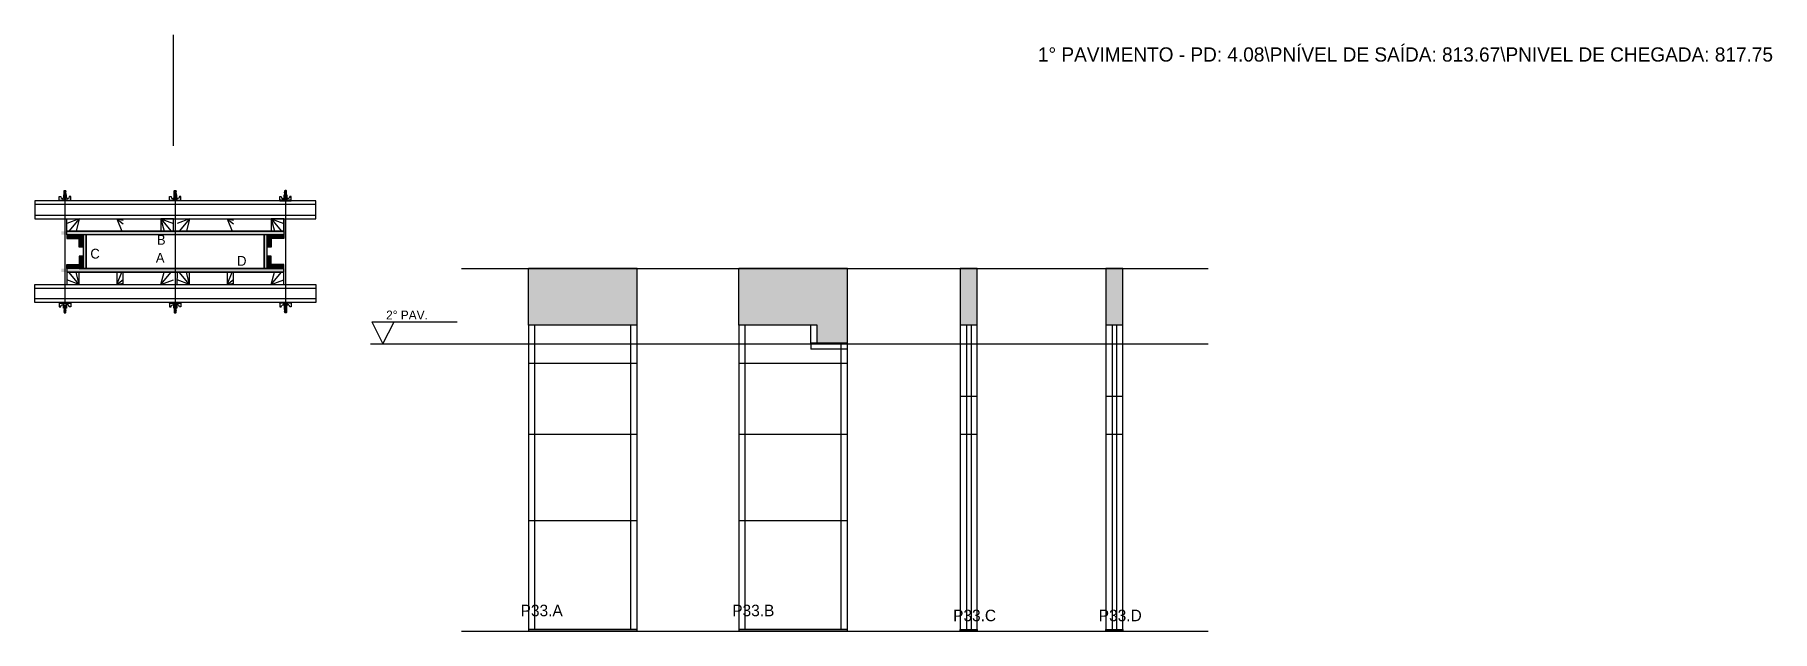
# Model space of a CAD drawing. Header units: metres. Extents: x 7834 to 9788, y 5214 to 5885.
import ezdxf

# ---------------------------------------------------------------- set-up
doc = ezdxf.new("R2010")
doc.units = ezdxf.units.M
for name, color, linetype in [('CHAPA', 7, 'Continuous'), ('COTA', 7, 'Continuous'), ('Hachura', 7, 'Continuous'), ('Madeira', 7, 'Continuous'), ('NIVEL 1° PAV.', 7, 'Continuous'), ('NIVEL 2° PAV.', 7, 'Continuous'), ('NOMENCLATURA', 7, 'Continuous'), ('Nível', 7, 'Continuous'), ('Painéis', 7, 'Continuous'), ('Perfil Metálico', 7, 'Continuous'), ('SARR_2.2x7', 7, 'Continuous'), ('SARRAFO', 7, 'Continuous'), ('Texto Seção', 7, 'Continuous'), ('TEXTO_GERAL', 7, 'Continuous')]:
    doc.layers.add(name, color=color, linetype=linetype)

msp = doc.modelspace()

# ---------------------------------------------------------------- hatches: boundary and pattern name
at = {"layer": 'COTA'}
h = msp.add_hatch(color=7, dxfattribs=at)
h.dxf.hatch_style = 1
h.paths.add_polyline_path([(8389.6, 5558.4), (8511.6, 5558.4), (8511.6, 5558.4), (8511.6, 5622.4), (8511.6, 5622.4), (8389.6, 5622.4), (8389.6, 5622.4), (8389.6, 5558.4)])
h = msp.add_hatch(color=7, dxfattribs=at)
h.dxf.hatch_style = 1
h.paths.add_polyline_path([(8748.1, 5538.4), (8748.1, 5622.4), (8626.1, 5622.4), (8626.1, 5558.4), (8714.1, 5558.4), (8714.1, 5538.4), (8748.1, 5538.4)])
h = msp.add_hatch(color=7, dxfattribs=at)
h.dxf.hatch_style = 1
h.paths.add_polyline_path([(8894.1, 5558.4), (8894.1, 5622.4), (8894.1, 5622.4), (8875.1, 5622.4), (8875.1, 5622.4), (8875.1, 5558.4), (8875.1, 5558.4), (8894.1, 5558.4)])
h = msp.add_hatch(color=7, dxfattribs=at)
h.dxf.hatch_style = 1
h.paths.add_polyline_path([(9057.9, 5558.4), (9057.9, 5622.4), (9057.9, 5622.4), (9038.9, 5622.4), (9038.9, 5622.4), (9038.9, 5558.4), (9038.9, 5558.4), (9057.9, 5558.4)])
at = {"layer": 'Hachura'}
h = msp.add_hatch(color=7, dxfattribs=at)
h.dxf.hatch_style = 1
h.paths.add_polyline_path([(7864.1, 5660.2), (7864.1, 5664.2), (7864.1, 5664.2), (8116.1, 5664.2), (8116.1, 5664.2), (8116.1, 5660.2), (8116.1, 5660.2), (7864.1, 5660.2), (7864.1, 5660.2)])
h = msp.add_hatch(color=7, dxfattribs=at)
h.dxf.hatch_style = 1
h.paths.add_polyline_path([(7884.1, 5660.2), (7884.1, 5655.8), (7884.1, 5655.8), (7870.1, 5655.8), (7870.1, 5655.8), (7870.1, 5660.2), (7870.1, 5660.2), (7884.1, 5660.2)])
h = msp.add_hatch(color=7, dxfattribs=at)
h.dxf.hatch_style = 1
h.paths.add_polyline_path([(7888.5, 5660.2), (7884.1, 5660.2), (7884.1, 5660.2), (7884.1, 5646.2), (7884.1, 5646.2), (7888.5, 5646.2), (7888.5, 5646.2), (7888.5, 5660.2)])
h = msp.add_hatch(color=7, dxfattribs=at)
h.dxf.hatch_style = 1
h.paths.add_polyline_path([(7892.1, 5660.2), (7888.5, 5660.2), (7888.5, 5660.2), (7888.5, 5622.2), (7888.5, 5622.2), (7892.1, 5622.2), (7892.1, 5622.2), (7892.1, 5660.2)])
h = msp.add_hatch(color=7, dxfattribs=at)
h.dxf.hatch_style = 1
h.paths.add_polyline_path([(7892.1, 5660.2), (7888.5, 5660.2), (7888.5, 5660.2), (7888.5, 5622.2), (7888.5, 5622.2), (7892.1, 5622.2), (7892.1, 5622.2), (7892.1, 5660.2)])
h = msp.add_hatch(color=7, dxfattribs=at)
h.dxf.hatch_style = 1
h.paths.add_polyline_path([(8095.7, 5660.2), (8092.1, 5660.2), (8092.1, 5660.2), (8092.1, 5622.2), (8092.1, 5622.2), (8095.7, 5622.2), (8095.7, 5622.2), (8095.7, 5660.2)])
h = msp.add_hatch(color=7, dxfattribs=at)
h.dxf.hatch_style = 1
h.paths.add_polyline_path([(8095.7, 5660.2), (8092.1, 5660.2), (8092.1, 5660.2), (8092.1, 5622.2), (8092.1, 5622.2), (8095.7, 5622.2), (8095.7, 5622.2), (8095.7, 5660.2)])
h = msp.add_hatch(color=7, dxfattribs=at)
h.dxf.hatch_style = 1
h.paths.add_polyline_path([(8100.1, 5660.2), (8095.7, 5660.2), (8095.7, 5660.2), (8095.7, 5646.2), (8095.7, 5646.2), (8100.1, 5646.2), (8100.1, 5646.2), (8100.1, 5660.2)])
h = msp.add_hatch(color=7, dxfattribs=at)
h.dxf.hatch_style = 1
h.paths.add_polyline_path([(8100.1, 5660.2), (8100.1, 5655.8), (8100.1, 5655.8), (8114.1, 5655.8), (8114.1, 5655.8), (8114.1, 5660.2), (8114.1, 5660.2), (8100.1, 5660.2)])
h = msp.add_hatch(color=7, dxfattribs=at)
h.dxf.hatch_style = 1
h.paths.add_polyline_path([(7888.5, 5622.2), (7884.1, 5622.2), (7884.1, 5622.2), (7884.1, 5636.2), (7884.1, 5636.2), (7888.5, 5636.2), (7888.5, 5636.2), (7888.5, 5622.2)])
h = msp.add_hatch(color=7, dxfattribs=at)
h.dxf.hatch_style = 1
h.paths.add_polyline_path([(8100.1, 5622.2), (8095.7, 5622.2), (8095.7, 5622.2), (8095.7, 5636.2), (8095.7, 5636.2), (8100.1, 5636.2), (8100.1, 5636.2), (8100.1, 5622.2)])
h = msp.add_hatch(color=7, dxfattribs=at)
h.dxf.hatch_style = 1
h.paths.add_polyline_path([(7864.1, 5622.2), (7864.1, 5618.2), (7864.1, 5618.2), (8116.1, 5618.2), (8116.1, 5618.2), (8116.1, 5622.2), (8116.1, 5622.2), (7864.1, 5622.2), (7864.1, 5622.2)])
h = msp.add_hatch(color=7, dxfattribs=at)
h.dxf.hatch_style = 1
h.paths.add_polyline_path([(7884.1, 5622.2), (7884.1, 5626.6), (7884.1, 5626.6), (7870.1, 5626.6), (7870.1, 5626.6), (7870.1, 5622.2), (7870.1, 5622.2), (7884.1, 5622.2)])
h = msp.add_hatch(color=7, dxfattribs=at)
h.dxf.hatch_style = 1
h.paths.add_polyline_path([(8100.1, 5622.2), (8100.1, 5626.6), (8100.1, 5626.6), (8114.1, 5626.6), (8114.1, 5626.6), (8114.1, 5622.2), (8114.1, 5622.2), (8100.1, 5622.2)])

# ---------------------------------------------------------------- linework, layer by layer
at = {"layer": 'CHAPA', "color": 7, "lineweight": 25}
for points in [[(7870.1, 5660.2), (7870.1, 5664.2), (8114.1, 5664.2), (8114.1, 5660.2)], [(7870.1, 5660.2), (7870.1, 5664.2), (8114.1, 5664.2), (8114.1, 5660.2)], [(7892.1, 5660.2), (7888.5, 5660.2), (7888.5, 5622.2), (7892.1, 5622.2)], [(7892.1, 5660.2), (7888.5, 5660.2), (7888.5, 5622.2), (7892.1, 5622.2)], [(8095.7, 5660.2), (8092.1, 5660.2), (8092.1, 5622.2), (8095.7, 5622.2)], [(8095.7, 5660.2), (8092.1, 5660.2), (8092.1, 5622.2), (8095.7, 5622.2)], [(7870.1, 5622.2), (7870.1, 5618.2), (8114.1, 5618.2), (8114.1, 5622.2)], [(7870.1, 5622.2), (7870.1, 5618.2), (8114.1, 5618.2), (8114.1, 5622.2)]]:
    msp.add_lwpolyline(points, close=True, dxfattribs=at)
at = {"layer": 'COTA', "color": 7, "lineweight": 25}
for p, q in [((8511.6, 5622.4), (8389.6, 5622.4)), ((8389.6, 5558.4), (8389.6, 5622.4)), ((8511.6, 5558.4), (8511.6, 5622.4)), ((8748.1, 5622.4), (8626.1, 5622.4)), ((8626.1, 5558.4), (8626.1, 5622.4)), ((8748.1, 5538.4), (8748.1, 5622.4))]:
    msp.add_line(p, q, dxfattribs=at)
for points in [[(8894.1, 5558.4), (8894.1, 5622.4), (8875.1, 5622.4), (8875.1, 5558.4)], [(9057.9, 5558.4), (9057.9, 5622.4), (9038.9, 5622.4), (9038.9, 5558.4)]]:
    msp.add_lwpolyline(points, dxfattribs=at)
at = {"layer": 'Defpoints', "color": 7, "lineweight": 25}
msp.add_line((7990.2, 5760.1), (7990.2, 5885.1), dxfattribs=at)
at = {"layer": 'Hachura', "color": 7, "lineweight": 25}
for p, q in [((7867, 5709.3), (7869.2, 5708.2)), ((7869.2, 5707.9), (7867, 5709)), ((7867, 5708.1), (7869.2, 5707)), ((7869.2, 5706.8), (7867, 5707.9)), ((7867, 5706.9), (7869.2, 5705.9)), ((7869.2, 5705.6), (7867, 5706.7)), ((7867.1, 5709.7), (7867.4, 5710)), ((7867.1, 5709.3), (7867.1, 5709.7)), ((7867.1, 5709.7), (7867.1, 5709.7)), ((7869, 5709.7), (7867.1, 5709.7)), ((7867.1, 5709.3), (7869.1, 5708.4)), ((7867.1, 5709.3), (7869.1, 5708.4)), ((7867.1, 5708.2), (7867.1, 5708.8)), ((7869.1, 5707.9), (7867.1, 5708.8)), ((7867.1, 5708.2), (7869.1, 5707.2)), ((7867.1, 5707), (7867.1, 5707.7)), ((7869.1, 5706.7), (7867.1, 5707.7)), ((7867.1, 5707.5), (7867.1, 5707.7)), ((7867.1, 5707), (7869.1, 5706.1)), ((7867.1, 5705.9), (7867.1, 5706.5)), ((7869.1, 5705.5), (7867.1, 5706.5)), ((7867.4, 5710), (7868.7, 5710)), ((7869.1, 5709), (7867.8, 5709.7)), ((7869.2, 5709.1), (7868, 5709.7)), ((7868.1, 5709), (7868.1, 5577.2)), ((7868.5, 5709.7), (7869.2, 5709.3)), ((7869, 5709.7), (7868.7, 5710)), ((7868.8, 5709.7), (7869.1, 5709.5)), ((7869.1, 5709.5), (7869.1, 5709.7)), ((7869.1, 5709), (7869.1, 5708.4)), ((7869.1, 5707.2), (7869.1, 5707.9)), ((7869.1, 5706.5), (7869.1, 5706.7)), ((7869.1, 5706.5), (7869.1, 5706.1)), ((7991, 5709.2), (7993.2, 5708.2)), ((7993.2, 5707.9), (7991, 5709)), ((7991, 5708.1), (7993.2, 5707)), ((7993.2, 5706.8), (7991, 5707.8)), ((7991, 5706.9), (7993.2, 5705.8)), ((7993.2, 5705.6), (7991, 5706.7)), ((7991.1, 5709.6), (7991.4, 5710)), ((7991.1, 5709.3), (7991.1, 5709.6)), ((7991.1, 5709.6), (7991.1, 5709.6)), ((7993.1, 5709.6), (7991.1, 5709.6)), ((7991.1, 5709.3), (7993.1, 5708.4)), ((7991.1, 5709.3), (7993.1, 5708.4)), ((7991.1, 5708.2), (7991.1, 5708.8)), ((7993.1, 5707.8), (7991.1, 5708.8)), ((7991.1, 5708.2), (7993.1, 5707.2)), ((7991.1, 5707), (7991.1, 5707.6)), ((7993.1, 5706.7), (7991.1, 5707.6)), ((7991.1, 5707.4), (7991.1, 5707.6)), ((7991.1, 5707), (7993.1, 5706)), ((7991.1, 5705.8), (7991.1, 5706.5)), ((7993.1, 5705.5), (7991.1, 5706.5)), ((7991.4, 5710), (7992.7, 5710)), ((7993.1, 5709), (7991.8, 5709.6)), ((7993.2, 5709.1), (7992, 5709.6)), ((7992.2, 5709), (7992.1, 5577.2)), ((7992.5, 5709.6), (7993.2, 5709.3)), ((7993.1, 5709.6), (7992.7, 5710)), ((7992.8, 5709.6), (7993.1, 5709.5)), ((7993.1, 5709.5), (7993.1, 5709.6)), ((7993.1, 5709), (7993.1, 5708.4)), ((7993.1, 5707.2), (7993.1, 5707.8)), ((7993.1, 5706.5), (7993.1, 5706.7)), ((7993.1, 5706.5), (7993.1, 5706)), ((8115.8, 5709.7), (8115.1, 5709.3)), ((8115.1, 5709.1), (8116.3, 5709.7)), ((8117.3, 5709.3), (8115.1, 5708.2)), ((8115.1, 5707.9), (8117.3, 5709)), ((8117.3, 5708.1), (8115.1, 5707)), ((8115.1, 5706.8), (8117.3, 5707.9)), ((8117.3, 5706.9), (8115.1, 5705.9)), ((8115.1, 5705.6), (8117.3, 5706.7)), ((8115.5, 5709.7), (8115.2, 5709.5)), ((8115.2, 5709.5), (8115.2, 5709.7)), ((8115.2, 5709), (8116.5, 5709.7)), ((8117.2, 5709.3), (8115.2, 5708.4)), ((8117.2, 5709.3), (8115.2, 5708.4)), ((8115.2, 5709), (8115.2, 5708.4)), ((8115.2, 5707.9), (8117.2, 5708.8)), ((8117.2, 5708.2), (8115.2, 5707.2)), ((8115.2, 5707.2), (8115.2, 5707.9)), ((8115.2, 5706.7), (8117.2, 5707.7)), ((8117.2, 5707), (8115.2, 5706.1)), ((8115.2, 5706.5), (8115.2, 5706.7)), ((8115.2, 5706.5), (8115.2, 5706.1)), ((8115.2, 5705.5), (8117.2, 5706.5)), ((8115.3, 5709.7), (8115.6, 5710)), ((8115.3, 5709.7), (8117.2, 5709.7)), ((8116.9, 5710), (8115.6, 5710)), ((8116.1, 5709), (8116.2, 5577.2)), ((8117.2, 5709.7), (8116.9, 5710)), ((8117.2, 5709.3), (8117.2, 5709.7)), ((8117.2, 5709.7), (8117.2, 5709.7)), ((8117.2, 5708.2), (8117.2, 5708.8)), ((8117.2, 5707), (8117.2, 5707.7)), ((8117.2, 5707.5), (8117.2, 5707.7)), ((8117.2, 5705.9), (8117.2, 5706.5)), ((7861.7, 5698.2), (7861.7, 5703.3)), ((7861.7, 5703.3), (7863.4, 5703.3)), ((7861.7, 5699.1), (7874.6, 5699.1)), ((7861.7, 5699.1), (7866.9, 5699.1)), ((7874.6, 5698.2), (7861.7, 5698.2)), ((7861.8, 5699.1), (7861.8, 5698.2)), ((7862.1, 5699.1), (7862.1, 5698.2)), ((7862.4, 5699.1), (7862.4, 5698.2)), ((7862.9, 5699.1), (7862.9, 5698.2)), ((7863.4, 5703.3), (7864, 5701.1)), ((7863.7, 5699.1), (7863.7, 5698.2)), ((7864.3, 5700.9), (7866.2, 5700.9)), ((7865.1, 5699.1), (7865.1, 5698.2)), ((7873.6, 5698.2), (7865.8, 5698.2)), ((7866.2, 5701.7), (7870.1, 5701.7)), ((7866.2, 5699.1), (7866.2, 5701.7)), ((7868.1, 5699.1), (7866.2, 5699.1)), ((7869.8, 5704.9), (7866.5, 5704.9)), ((7866.5, 5704.9), (7866.5, 5701.7)), ((7869.8, 5704.8), (7866.5, 5704.8)), ((7866.9, 5699.1), (7867.5, 5699.1)), ((7868.3, 5704.9), (7867, 5705.5)), ((7867.1, 5705.9), (7869.1, 5704.9)), ((7868, 5704.9), (7867.1, 5705.3)), ((7867.1, 5704.9), (7867.1, 5705.3)), ((7867.2, 5698.8), (7867.2, 5699)), ((7867.2, 5698.3), (7867.2, 5698.8)), ((7867.5, 5704.9), (7867.5, 5701.7)), ((7867.8, 5699.1), (7867.8, 5701.1)), ((7868.1, 5699.1), (7868.1, 5698.2)), ((7868.4, 5701.1), (7868.4, 5699.1)), ((7869.1, 5705.5), (7869.1, 5704.9)), ((7869.1, 5704.9), (7869.1, 5701.7)), ((7869.1, 5699), (7869.1, 5698.5)), ((7869.8, 5701.7), (7869.8, 5704.9)), ((7870.1, 5701.7), (7869.8, 5701.7)), ((7870.1, 5701.7), (7869.8, 5701.7)), ((7870.1, 5701.7), (7870.1, 5699.1)), ((7872, 5700.9), (7870.1, 5700.9)), ((7871.2, 5699.1), (7871.2, 5698.2)), ((7872.9, 5703.3), (7872.3, 5701.1)), ((7872.6, 5699.1), (7872.6, 5698.2)), ((7874.6, 5703.3), (7872.9, 5703.3)), ((7873.4, 5699.1), (7873.4, 5698.2)), ((7873.9, 5699.1), (7873.9, 5698.2)), ((7874.2, 5699.1), (7874.2, 5698.2)), ((7874.5, 5699.1), (7874.5, 5698.2)), ((7874.6, 5699.1), (7874.6, 5703.3)), ((7874.6, 5699.1), (7874.6, 5698.2)), ((7985.7, 5698.2), (7985.7, 5703.3)), ((7985.7, 5703.3), (7987.4, 5703.3)), ((7985.7, 5699.1), (7998.6, 5699.1)), ((7985.7, 5699.1), (7990.9, 5699.1)), ((7998.6, 5698.2), (7985.7, 5698.2)), ((7985.8, 5699.1), (7985.8, 5698.2)), ((7986.1, 5699.1), (7986.1, 5698.2)), ((7986.4, 5699.1), (7986.4, 5698.2)), ((7986.9, 5699.1), (7986.9, 5698.2)), ((7987.4, 5703.3), (7988, 5701.1)), ((7987.7, 5699.1), (7987.7, 5698.2)), ((7988.3, 5700.9), (7990.2, 5700.9)), ((7989.1, 5699.1), (7989.1, 5698.2)), ((7997.7, 5698.2), (7989.8, 5698.2)), ((7990.2, 5701.7), (7994.1, 5701.7)), ((7990.2, 5699.1), (7990.2, 5701.7)), ((7992.2, 5699.1), (7990.2, 5699.1)), ((7993.8, 5704.9), (7990.5, 5704.9)), ((7990.5, 5704.9), (7990.5, 5701.7)), ((7993.8, 5704.8), (7990.5, 5704.8)), ((7990.9, 5699.1), (7991.5, 5699.1)), ((7992.3, 5704.9), (7991, 5705.5)), ((7991.1, 5705.8), (7993.1, 5704.9)), ((7992, 5704.9), (7991.1, 5705.3)), ((7991.1, 5704.9), (7991.1, 5705.3)), ((7991.2, 5698.8), (7991.2, 5699)), ((7991.2, 5698.3), (7991.2, 5698.8)), ((7991.5, 5704.9), (7991.5, 5701.7)), ((7991.8, 5699.1), (7991.8, 5701.1)), ((7992.1, 5699.1), (7992.1, 5698.2)), ((7992.4, 5701.1), (7992.4, 5699.1)), ((7993.1, 5705.5), (7993.1, 5704.9)), ((7993.1, 5704.9), (7993.1, 5701.7)), ((7993.1, 5698.9), (7993.1, 5698.5)), ((7993.8, 5701.7), (7993.8, 5704.9)), ((7994.1, 5701.7), (7993.8, 5701.7)), ((7994.1, 5701.7), (7993.8, 5701.7)), ((7994.1, 5701.7), (7994.1, 5699.1)), ((7996, 5700.9), (7994.1, 5700.9)), ((7995.2, 5699.1), (7995.2, 5698.2)), ((7996.9, 5703.3), (7996.3, 5701.1)), ((7996.6, 5699.1), (7996.6, 5698.2)), ((7998.6, 5703.3), (7996.9, 5703.3)), ((7997.5, 5699.1), (7997.5, 5698.2)), ((7997.9, 5699.1), (7997.9, 5698.2)), ((7998.3, 5699.1), (7998.3, 5698.2)), ((7998.5, 5699.1), (7998.5, 5698.2)), ((7998.6, 5699.1), (7998.6, 5703.3)), ((7998.6, 5699.1), (7998.6, 5698.2)), ((8109.7, 5699.1), (8109.7, 5703.3)), ((8109.7, 5703.3), (8111.4, 5703.3)), ((8122.6, 5699.1), (8109.7, 5699.1)), ((8109.7, 5699.1), (8109.7, 5698.2)), ((8109.7, 5698.2), (8122.6, 5698.2)), ((8109.8, 5699.1), (8109.8, 5698.2)), ((8110.1, 5699.1), (8110.1, 5698.2)), ((8110.4, 5699.1), (8110.4, 5698.2)), ((8110.7, 5698.2), (8118.5, 5698.2)), ((8110.9, 5699.1), (8110.9, 5698.2)), ((8111.4, 5703.3), (8112, 5701.1)), ((8111.7, 5699.1), (8111.7, 5698.2)), ((8112.3, 5700.9), (8114.2, 5700.9)), ((8113.1, 5699.1), (8113.1, 5698.2)), ((8118.1, 5701.7), (8114.2, 5701.7)), ((8114.2, 5701.7), (8114.2, 5699.1)), ((8114.2, 5701.7), (8114.5, 5701.7)), ((8114.2, 5701.7), (8114.5, 5701.7)), ((8114.5, 5704.9), (8117.8, 5704.9)), ((8114.5, 5701.7), (8114.5, 5704.9)), ((8114.5, 5704.8), (8117.8, 5704.8)), ((8117.2, 5705.9), (8115.2, 5704.9)), ((8115.2, 5705.5), (8115.2, 5704.9)), ((8115.2, 5704.9), (8115.2, 5701.7)), ((8115.2, 5699), (8115.2, 5698.5)), ((8115.9, 5701.1), (8115.9, 5699.1)), ((8116, 5704.9), (8117.3, 5705.5)), ((8116.1, 5699.1), (8118.1, 5699.1)), ((8116.2, 5699.1), (8116.2, 5698.2)), ((8116.3, 5704.9), (8117.2, 5705.3)), ((8116.5, 5699.1), (8116.5, 5701.1)), ((8116.8, 5704.9), (8116.8, 5701.7)), ((8117.4, 5699.1), (8116.8, 5699.1)), ((8117.1, 5698.8), (8117.1, 5699)), ((8117.1, 5698.3), (8117.1, 5698.8)), ((8117.2, 5704.9), (8117.2, 5705.3)), ((8122.6, 5699.1), (8117.4, 5699.1)), ((8117.8, 5704.9), (8117.8, 5701.7)), ((8118.1, 5699.1), (8118.1, 5701.7)), ((8120, 5700.9), (8118.1, 5700.9)), ((8119.2, 5699.1), (8119.2, 5698.2)), ((8120.9, 5703.3), (8120.3, 5701.1)), ((8120.6, 5699.1), (8120.6, 5698.2)), ((8122.6, 5703.3), (8120.9, 5703.3)), ((8121.4, 5699.1), (8121.4, 5698.2)), ((8121.9, 5699.1), (8121.9, 5698.2)), ((8122.2, 5699.1), (8122.2, 5698.2)), ((8122.5, 5699.1), (8122.5, 5698.2)), ((8122.6, 5698.2), (8122.6, 5703.3)), ((7874.6, 5584.2), (7861.7, 5584.2)), ((7861.7, 5584.2), (7861.7, 5579.1)), ((7861.7, 5583.3), (7874.6, 5583.3)), ((7861.7, 5583.3), (7866.9, 5583.3)), ((7861.7, 5579), (7863.4, 5579)), ((7861.8, 5583.3), (7861.8, 5584.2)), ((7862.1, 5583.3), (7862.1, 5584.2)), ((7862.4, 5583.3), (7862.4, 5584.2)), ((7862.9, 5583.3), (7862.9, 5584.2)), ((7863.4, 5579), (7864, 5581.2)), ((7863.7, 5583.3), (7863.7, 5584.2)), ((7864.3, 5581.5), (7866.2, 5581.5)), ((7865.1, 5583.3), (7865.1, 5584.2)), ((7873.6, 5584.2), (7865.8, 5584.2)), ((7868.1, 5583.3), (7866.2, 5583.3)), ((7866.2, 5583.3), (7866.2, 5580.7)), ((7866.2, 5580.7), (7870.1, 5580.7)), ((7866.5, 5577.5), (7866.5, 5580.7)), ((7869.8, 5577.6), (7866.5, 5577.6)), ((7869.8, 5577.5), (7866.5, 5577.5)), ((7866.9, 5583.3), (7867.5, 5583.3)), ((7868.3, 5577.5), (7867, 5576.8)), ((7869.2, 5576.8), (7867, 5575.7)), ((7867, 5575.4), (7869.2, 5576.5)), ((7869.2, 5575.6), (7867, 5574.5)), ((7867, 5574.3), (7869.2, 5575.4)), ((7869.2, 5574.4), (7867, 5573.4)), ((7867, 5573.1), (7869.2, 5574.2)), ((7867.1, 5576.5), (7869.1, 5577.5)), ((7868, 5577.5), (7867.1, 5577)), ((7867.1, 5577.5), (7867.1, 5577)), ((7869.1, 5576.8), (7867.1, 5575.9)), ((7867.1, 5576.5), (7867.1, 5575.9)), ((7867.1, 5575.4), (7869.1, 5576.3)), ((7869.1, 5575.7), (7867.1, 5574.7)), ((7867.1, 5575.4), (7867.1, 5574.7)), ((7867.1, 5574.2), (7869.1, 5575.2)), ((7867.1, 5574.9), (7867.1, 5574.7)), ((7869.1, 5574.5), (7867.1, 5573.5)), ((7867.1, 5574.2), (7867.1, 5573.5)), ((7867.1, 5573), (7869.1, 5574)), ((7867.1, 5573), (7869.1, 5574)), ((7867.1, 5573), (7867.1, 5572.7)), ((7867.1, 5572.7), (7867.1, 5572.7)), ((7867.1, 5572.7), (7867.4, 5572.4)), ((7869, 5572.7), (7867.1, 5572.7)), ((7867.2, 5584), (7867.2, 5583.6)), ((7867.2, 5583.6), (7867.2, 5583.4)), ((7867.4, 5572.4), (7868.7, 5572.4)), ((7867.5, 5577.5), (7867.5, 5580.7)), ((7867.8, 5583.3), (7867.8, 5581.3)), ((7869.1, 5573.4), (7867.8, 5572.7)), ((7869.2, 5573.3), (7868, 5572.7)), ((7868.1, 5583.3), (7868.1, 5584.2)), ((7868.4, 5581.3), (7868.4, 5583.3)), ((7868.5, 5572.7), (7869.2, 5573)), ((7869, 5572.7), (7868.7, 5572.4)), ((7868.8, 5572.7), (7869.1, 5572.8)), ((7869.1, 5583.4), (7869.1, 5583.8)), ((7869.1, 5577.5), (7869.1, 5580.7)), ((7869.1, 5576.8), (7869.1, 5577.5)), ((7869.1, 5575.9), (7869.1, 5576.3)), ((7869.1, 5575.9), (7869.1, 5575.7)), ((7869.1, 5575.2), (7869.1, 5574.5)), ((7869.1, 5573.4), (7869.1, 5574)), ((7869.1, 5572.8), (7869.1, 5572.7)), ((7869.8, 5580.7), (7869.8, 5577.5)), ((7870.1, 5580.7), (7869.8, 5580.7)), ((7870.1, 5580.7), (7869.8, 5580.7)), ((7870.1, 5580.7), (7870.1, 5583.3)), ((7872, 5581.5), (7870.1, 5581.5)), ((7871.2, 5583.3), (7871.2, 5584.2)), ((7872.9, 5579), (7872.3, 5581.2)), ((7872.6, 5583.3), (7872.6, 5584.2)), ((7874.6, 5579), (7872.9, 5579)), ((7873.4, 5583.3), (7873.4, 5584.2)), ((7873.9, 5583.3), (7873.9, 5584.2)), ((7874.2, 5583.3), (7874.2, 5584.2)), ((7874.5, 5583.3), (7874.5, 5584.2)), ((7874.6, 5583.3), (7874.6, 5584.2)), ((7874.6, 5583.3), (7874.6, 5579)), ((7998.6, 5584.2), (7985.7, 5584.2)), ((7985.7, 5584.2), (7985.7, 5579)), ((7985.7, 5583.3), (7998.6, 5583.3)), ((7985.7, 5583.3), (7990.9, 5583.3)), ((7985.7, 5579), (7987.4, 5579)), ((7985.8, 5583.2), (7985.8, 5584.2)), ((7986.1, 5583.2), (7986.1, 5584.2)), ((7986.4, 5583.2), (7986.4, 5584.2)), ((7986.9, 5583.2), (7986.9, 5584.2)), ((7987.4, 5579), (7988, 5581.2)), ((7987.7, 5583.2), (7987.7, 5584.2)), ((7988.3, 5581.5), (7990.2, 5581.5)), ((7989.1, 5583.2), (7989.1, 5584.2)), ((7997.7, 5584.2), (7989.8, 5584.2)), ((7992.2, 5583.3), (7990.2, 5583.3)), ((7990.2, 5583.3), (7990.2, 5580.7)), ((7990.2, 5580.7), (7994.1, 5580.7)), ((7990.5, 5577.5), (7990.5, 5580.7)), ((7993.8, 5577.5), (7990.5, 5577.5)), ((7993.8, 5577.5), (7990.5, 5577.5)), ((7990.9, 5583.3), (7991.5, 5583.3)), ((7992.3, 5577.5), (7991, 5576.8)), ((7993.2, 5576.7), (7991, 5575.7)), ((7993.2, 5575.6), (7991, 5574.5)), ((7993.2, 5574.4), (7991, 5573.3)), ((7991.1, 5576.5), (7993.1, 5577.5)), ((7992, 5577.5), (7991.1, 5577)), ((7991.1, 5577.5), (7991.1, 5577)), ((7993.1, 5576.8), (7991.1, 5575.8)), ((7991.1, 5576.5), (7991.1, 5575.8)), ((7991, 5575.4), (7993.2, 5576.5)), ((7991.1, 5575.3), (7993.1, 5576.3)), ((7993.1, 5575.7), (7991.1, 5574.7)), ((7991.1, 5575.3), (7991.1, 5574.7)), ((7991, 5574.3), (7993.2, 5575.3)), ((7991.1, 5574.2), (7993.1, 5575.1)), ((7991.1, 5574.9), (7991.1, 5574.7)), ((7993.1, 5574.5), (7991.1, 5573.5)), ((7991.1, 5574.2), (7991.1, 5573.5)), ((7991, 5573.1), (7993.2, 5574.2)), ((7991.1, 5573), (7993.1, 5574)), ((7991.1, 5573), (7993.1, 5574)), ((7991.1, 5573), (7991.1, 5572.7)), ((7991.1, 5572.7), (7991.1, 5572.7)), ((7991.1, 5572.7), (7991.4, 5572.4)), ((7993.1, 5572.7), (7991.1, 5572.7)), ((7991.2, 5584), (7991.2, 5583.6)), ((7991.2, 5583.6), (7991.2, 5583.4)), ((7991.4, 5572.4), (7992.7, 5572.4)), ((7991.5, 5577.5), (7991.5, 5580.7)), ((7991.8, 5583.3), (7991.8, 5581.3)), ((7993.1, 5573.3), (7991.8, 5572.7)), ((7993.2, 5573.3), (7992, 5572.7)), ((7992.1, 5583.3), (7992.1, 5584.2)), ((7992.4, 5581.3), (7992.4, 5583.3)), ((7992.5, 5572.7), (7993.2, 5573)), ((7993.1, 5572.7), (7992.7, 5572.4)), ((7992.8, 5572.7), (7993.1, 5572.8)), ((7993.1, 5583.4), (7993.1, 5583.8)), ((7993.1, 5577.5), (7993.1, 5580.7)), ((7993.1, 5576.8), (7993.1, 5577.5)), ((7993.1, 5575.9), (7993.1, 5576.3)), ((7993.1, 5575.9), (7993.1, 5575.7)), ((7993.1, 5575.1), (7993.1, 5574.5)), ((7993.1, 5573.3), (7993.1, 5574)), ((7993.1, 5572.8), (7993.1, 5572.7)), ((7993.8, 5580.7), (7993.8, 5577.5)), ((7994.1, 5580.7), (7993.8, 5580.7)), ((7994.1, 5580.7), (7993.8, 5580.7)), ((7994.1, 5580.7), (7994.1, 5583.3)), ((7996, 5581.5), (7994.1, 5581.5)), ((7995.2, 5583.2), (7995.2, 5584.2)), ((7996.9, 5579), (7996.3, 5581.2)), ((7996.6, 5583.2), (7996.6, 5584.2)), ((7998.6, 5579), (7996.9, 5579)), ((7997.5, 5583.2), (7997.5, 5584.2)), ((7997.9, 5583.2), (7997.9, 5584.2)), ((7998.3, 5583.2), (7998.3, 5584.2)), ((7998.5, 5583.2), (7998.5, 5584.2)), ((7998.6, 5583.3), (7998.6, 5584.2)), ((7998.6, 5583.3), (7998.6, 5579)), ((8109.7, 5584.2), (8122.6, 5584.2)), ((8109.7, 5583.3), (8109.7, 5584.2)), ((8122.6, 5583.3), (8109.7, 5583.3)), ((8109.7, 5583.3), (8109.7, 5579)), ((8109.7, 5579), (8111.4, 5579)), ((8109.8, 5583.3), (8109.8, 5584.2)), ((8110.1, 5583.3), (8110.1, 5584.2)), ((8110.4, 5583.3), (8110.4, 5584.2)), ((8110.7, 5584.2), (8118.5, 5584.2)), ((8110.9, 5583.3), (8110.9, 5584.2)), ((8111.4, 5579), (8112, 5581.2)), ((8111.7, 5583.3), (8111.7, 5584.2)), ((8112.3, 5581.5), (8114.2, 5581.5)), ((8113.1, 5583.3), (8113.1, 5584.2)), ((8114.2, 5580.7), (8114.2, 5583.3)), ((8118.1, 5580.7), (8114.2, 5580.7)), ((8114.2, 5580.7), (8114.5, 5580.7)), ((8114.2, 5580.7), (8114.5, 5580.7)), ((8114.5, 5580.7), (8114.5, 5577.5)), ((8114.5, 5577.6), (8117.8, 5577.6)), ((8114.5, 5577.5), (8117.8, 5577.5)), ((8115.1, 5576.8), (8117.3, 5575.7)), ((8117.3, 5575.4), (8115.1, 5576.5)), ((8115.1, 5575.6), (8117.3, 5574.5)), ((8117.3, 5574.3), (8115.1, 5575.4)), ((8115.1, 5574.4), (8117.3, 5573.4)), ((8117.3, 5573.1), (8115.1, 5574.2)), ((8115.1, 5573.3), (8116.3, 5572.7)), ((8115.8, 5572.7), (8115.1, 5573)), ((8115.2, 5583.4), (8115.2, 5583.8)), ((8115.2, 5577.5), (8115.2, 5580.7)), ((8115.2, 5576.8), (8115.2, 5577.5)), ((8117.2, 5576.5), (8115.2, 5577.5)), ((8115.2, 5576.8), (8117.2, 5575.9)), ((8115.2, 5575.9), (8115.2, 5576.3)), ((8117.2, 5575.4), (8115.2, 5576.3)), ((8115.2, 5575.9), (8115.2, 5575.7)), ((8115.2, 5575.7), (8117.2, 5574.7)), ((8115.2, 5575.2), (8115.2, 5574.5)), ((8117.2, 5574.2), (8115.2, 5575.2)), ((8115.2, 5574.5), (8117.2, 5573.5)), ((8117.2, 5573), (8115.2, 5574)), ((8115.2, 5573.4), (8115.2, 5574)), ((8117.2, 5573), (8115.2, 5574)), ((8115.2, 5573.4), (8116.5, 5572.7)), ((8115.5, 5572.7), (8115.2, 5572.8)), ((8115.2, 5572.8), (8115.2, 5572.7)), ((8115.3, 5572.7), (8115.6, 5572.4)), ((8115.3, 5572.7), (8117.2, 5572.7)), ((8116.9, 5572.4), (8115.6, 5572.4)), ((8115.9, 5581.3), (8115.9, 5583.3)), ((8116, 5577.5), (8117.3, 5576.8)), ((8116.2, 5583.3), (8116.2, 5584.2)), ((8116.1, 5583.3), (8118.1, 5583.3)), ((8116.3, 5577.5), (8117.2, 5577)), ((8116.5, 5583.3), (8116.5, 5581.3)), ((8117.4, 5583.3), (8116.8, 5583.3)), ((8116.8, 5577.5), (8116.8, 5580.7)), ((8117.2, 5572.7), (8116.9, 5572.4)), ((8117.1, 5584), (8117.1, 5583.6)), ((8117.1, 5583.6), (8117.1, 5583.4)), ((8117.2, 5577.5), (8117.2, 5577)), ((8117.2, 5576.5), (8117.2, 5575.9)), ((8117.2, 5575.4), (8117.2, 5574.7)), ((8117.2, 5574.9), (8117.2, 5574.7)), ((8117.2, 5574.2), (8117.2, 5573.5)), ((8117.2, 5573), (8117.2, 5572.7)), ((8117.2, 5572.7), (8117.2, 5572.7)), ((8122.6, 5583.3), (8117.4, 5583.3)), ((8117.8, 5577.5), (8117.8, 5580.7)), ((8118.1, 5583.3), (8118.1, 5580.7)), ((8120, 5581.5), (8118.1, 5581.5)), ((8119.2, 5583.3), (8119.2, 5584.2)), ((8120.9, 5579), (8120.3, 5581.2)), ((8120.6, 5583.3), (8120.6, 5584.2)), ((8122.6, 5579), (8120.9, 5579)), ((8121.4, 5583.3), (8121.4, 5584.2)), ((8121.9, 5583.3), (8121.9, 5584.2)), ((8122.2, 5583.3), (8122.2, 5584.2)), ((8122.5, 5583.3), (8122.5, 5584.2)), ((8122.6, 5584.2), (8122.6, 5579.1))]:
    msp.add_line(p, q, dxfattribs=at)
at = {"layer": 'Madeira', "color": 7, "lineweight": 25}
for p, q in [((7884.1, 5678.2), (7870.1, 5672.8)), ((7884.1, 5678.2), (7872.6, 5664.2)), ((7884.1, 5678.2), (7880.7, 5664.2)), ((7926.6, 5678.2), (7933.6, 5672.4)), ((7926.6, 5678.2), (7933.6, 5676.5)), ((7926.6, 5678.2), (7932.1, 5664.2)), ((7976.1, 5678.2), (7987.7, 5664.2)), ((7976.1, 5678.2), (7979.6, 5664.2)), ((7976.1, 5678.2), (7990.1, 5672.8)), ((8008.1, 5678.2), (7994.2, 5672.8)), ((8008.1, 5678.2), (7996.6, 5664.2)), ((8008.1, 5678.2), (8004.7, 5664.2)), ((8050.6, 5678.2), (8057.6, 5672.5)), ((8050.6, 5678.2), (8057.6, 5676.5)), ((8050.6, 5678.2), (8056.1, 5664.2)), ((8100.2, 5678.2), (8111.7, 5664.2)), ((8100.2, 5678.2), (8103.6, 5664.2)), ((8100.2, 5678.2), (8114.2, 5672.8)), ((7884.1, 5604.2), (7870.1, 5609.6)), ((7884.1, 5604.2), (7872.6, 5618.2)), ((7884.1, 5604.2), (7880.7, 5618.2)), ((7926.6, 5604.2), (7932.1, 5618.2)), ((7926.6, 5604.2), (7933.6, 5609.9)), ((7976.1, 5604.2), (7987.7, 5618.2)), ((7976.1, 5604.2), (7979.6, 5618.2)), ((7976.1, 5604.2), (7990.1, 5609.6)), ((8008.1, 5604.2), (7994.2, 5609.6)), ((8008.1, 5604.2), (7996.6, 5618.2)), ((8008.1, 5604.2), (8004.7, 5618.2)), ((8050.6, 5604.2), (8056.1, 5618.2)), ((8050.6, 5604.2), (8057.6, 5609.9)), ((8100.2, 5604.2), (8111.7, 5618.2)), ((8100.2, 5604.2), (8103.6, 5618.2)), ((8100.2, 5604.2), (8114.2, 5609.6)), ((7926.6, 5604.2), (7933.6, 5605.9)), ((8050.6, 5604.2), (8057.6, 5605.9))]:
    msp.add_line(p, q, dxfattribs=at)
for points in [[(8114.2, 5678.2), (8114.1, 5664.2), (7870.2, 5664.2), (7870.2, 5678.2)], [(8114.2, 5678.2), (8114.1, 5664.2), (7870.2, 5664.2), (7870.2, 5678.2)], [(7976.1, 5678.2), (7976.1, 5664.2), (7990.1, 5664.2), (7990.1, 5678.2)], [(8100.2, 5678.2), (8100.1, 5664.2), (8114.1, 5664.2), (8114.2, 5678.2)], [(7884.1, 5604.2), (7884.1, 5618.2), (7870.1, 5618.2), (7870.1, 5604.2)], [(8114.2, 5604.2), (8114.1, 5618.2), (7870.2, 5618.2), (7870.2, 5604.2)], [(7926.6, 5604.2), (7933.6, 5604.2), (7933.6, 5618.2), (7926.6, 5618.2)], [(8008.1, 5604.2), (8008.2, 5618.2), (7994.2, 5618.2), (7994.1, 5604.2)], [(8050.6, 5604.2), (8057.6, 5604.2), (8057.7, 5618.2), (8050.7, 5618.2)]]:
    msp.add_lwpolyline(points, close=True, dxfattribs=at)
at = {"layer": 'NIVEL 1° PAV.', "color": 7, "lineweight": 25}
msp.add_line((8314.1, 5622.4), (9153.9, 5622.4), dxfattribs=at)
at = {"layer": 'NIVEL 2° PAV.', "color": 7, "lineweight": 25}
for p, q in [((8213.3, 5562.4), (8309.3, 5562.4)), ((8213.3, 5562.4), (8225.8, 5537.4)), ((8225.8, 5537.4), (8238.3, 5562.4)), ((8211.9, 5537.4), (9153.9, 5537.4))]:
    msp.add_line(p, q, dxfattribs=at)
at = {"layer": 'Nível', "color": 7, "lineweight": 25}
for p, q in [((8314.1, 5622.4), (9153.9, 5622.4)), ((8314.1, 5214.4), (9153.9, 5214.4))]:
    msp.add_line(p, q, dxfattribs=at)
at = {"layer": 'Painéis', "color": 7, "lineweight": 25}
for p, q in [((8511.6, 5558.4), (8389.6, 5558.4)), ((8389.6, 5558.4), (8389.6, 5214.4)), ((8389.6, 5558.4), (8389.6, 5558.4)), ((8511.6, 5214.4), (8511.6, 5558.4)), ((8511.6, 5558.4), (8511.6, 5558.4)), ((8626.1, 5558.4), (8626.1, 5214.4)), ((8714.1, 5558.4), (8626.1, 5558.4)), ((8714.1, 5538.4), (8714.1, 5558.4)), ((8875.1, 5558.4), (8875.1, 5216.4)), ((8894.1, 5216.4), (8894.1, 5558.4)), ((9038.9, 5558.4), (9038.9, 5216.4)), ((9057.9, 5216.4), (9057.9, 5558.4)), ((8626.1, 5548.4), (8626.1, 5548.4)), ((8748.1, 5538.4), (8714.1, 5538.4)), ((8748.1, 5214.4), (8748.1, 5538.4)), ((8748.1, 5538.4), (8748.1, 5538.4)), ((8511.6, 5515.4), (8389.6, 5515.4)), ((8748.1, 5515.4), (8626.1, 5515.4)), ((8894.1, 5478.4), (8875.1, 5478.4)), ((9057.9, 5478.4), (9038.9, 5478.4)), ((8511.6, 5435.4), (8389.6, 5435.4)), ((8748.1, 5435.4), (8626.1, 5435.4)), ((8894.1, 5435.4), (8875.1, 5435.4)), ((9057.9, 5435.4), (9038.9, 5435.4)), ((8511.6, 5338.4), (8389.6, 5338.4)), ((8748.1, 5338.4), (8626.1, 5338.4)), ((8389.6, 5216.4), (8511.6, 5216.4)), ((8626.1, 5216.4), (8748.1, 5216.4)), ((8875.1, 5216.4), (8894.1, 5216.4)), ((9038.9, 5216.4), (9057.9, 5216.4))]:
    msp.add_line(p, q, dxfattribs=at)
for points in [[(8092.1, 5622.2), (8092.1, 5660.2), (7892.1, 5660.2), (7892.1, 5622.2)], [(8511.6, 5216.4), (8389.6, 5216.4), (8389.6, 5214.4), (8511.6, 5214.4)], [(8748.1, 5216.4), (8626.1, 5216.4), (8626.1, 5214.4), (8748.1, 5214.4)], [(8875.1, 5216.4), (8894.1, 5216.4), (8894.1, 5214.4), (8875.1, 5214.4)], [(9038.9, 5216.4), (9057.9, 5216.4), (9057.9, 5214.4), (9038.9, 5214.4)]]:
    msp.add_lwpolyline(points, close=True, dxfattribs=at)
for points in [[(8894.1, 5558.4), (8894.1, 5558.4), (8875.1, 5558.4), (8875.1, 5558.4)], [(9057.9, 5558.4), (9057.9, 5558.4), (9038.9, 5558.4), (9038.9, 5558.4)]]:
    msp.add_lwpolyline(points, dxfattribs=at)
at = {"layer": 'Perfil Metálico', "color": 7, "lineweight": 25}
for points in [[(7834.1, 5698.2), (7834.1, 5678.2), (8150.1, 5678.2), (8150.1, 5698.2)], [(8150.1, 5682.2), (8150.1, 5694.2), (7834.1, 5694.2), (7834.1, 5682.2)], [(7834.1, 5584.2), (7834.1, 5604.2), (8150.1, 5604.2), (8150.1, 5584.2)], [(8150.1, 5600.2), (8150.1, 5588.2), (7834.1, 5588.2), (7834.1, 5600.2)]]:
    msp.add_lwpolyline(points, close=True, dxfattribs=at)
at = {"layer": 'SARR_2.2x7', "color": 7, "lineweight": 25}
for p, q in [((8396.6, 5515.4), (8396.6, 5558.4)), ((8504.6, 5515.4), (8504.6, 5558.4)), ((8633.1, 5515.4), (8633.1, 5558.4)), ((8707.1, 5538.4), (8707.1, 5558.4)), ((8882.1, 5558.4), (8882.1, 5435.4)), ((8887.1, 5558.4), (8887.1, 5435.4)), ((9045.9, 5558.4), (9045.9, 5435.4)), ((9050.9, 5558.4), (9050.9, 5435.4)), ((8707.1, 5538.4), (8707.1, 5531.4)), ((8748.1, 5538.4), (8707.1, 5538.4)), ((8748.1, 5531.4), (8707.1, 5531.4)), ((8741.1, 5515.4), (8741.1, 5538.4)), ((8396.6, 5435.4), (8396.6, 5515.4)), ((8504.6, 5435.4), (8504.6, 5515.4)), ((8633.1, 5435.4), (8633.1, 5515.4)), ((8741.1, 5435.4), (8741.1, 5515.4)), ((8396.6, 5338.4), (8396.6, 5435.4)), ((8504.6, 5338.4), (8504.6, 5435.4)), ((8633.1, 5338.4), (8633.1, 5435.4)), ((8741.1, 5338.4), (8741.1, 5435.4)), ((8882.1, 5435.4), (8882.1, 5216.4)), ((8887.1, 5435.4), (8887.1, 5216.4)), ((9045.9, 5435.4), (9045.9, 5216.4)), ((9050.9, 5435.4), (9050.9, 5216.4)), ((8396.6, 5216.4), (8396.6, 5338.4)), ((8504.6, 5216.4), (8504.6, 5338.4)), ((8633.1, 5216.4), (8633.1, 5338.4)), ((8741.1, 5216.4), (8741.1, 5338.4)), ((8396.6, 5216.4), (8396.6, 5216.4)), ((8504.6, 5216.4), (8504.6, 5216.4)), ((8633.1, 5216.4), (8633.1, 5216.4)), ((8741.1, 5216.4), (8741.1, 5216.4))]:
    msp.add_line(p, q, dxfattribs=at)
at = {"layer": 'SARRAFO', "color": 7, "lineweight": 25}
for points in [[(7870.1, 5655.8), (7884.1, 5655.8), (7884.1, 5660.2), (7870.1, 5660.2)], [(7884.1, 5646.2), (7884.1, 5660.2), (7888.5, 5660.2), (7888.5, 5646.2)], [(8095.7, 5646.2), (8095.7, 5660.2), (8100.1, 5660.2), (8100.1, 5646.2)], [(8114.1, 5655.8), (8100.1, 5655.8), (8100.1, 5660.2), (8114.1, 5660.2)], [(7884.1, 5636.2), (7884.1, 5622.2), (7888.5, 5622.2), (7888.5, 5636.2)], [(8095.7, 5636.2), (8095.7, 5622.2), (8100.1, 5622.2), (8100.1, 5636.2)], [(7870.1, 5626.6), (7884.1, 5626.6), (7884.1, 5622.2), (7870.1, 5622.2)], [(8114.1, 5626.6), (8100.1, 5626.6), (8100.1, 5622.2), (8114.1, 5622.2)]]:
    msp.add_lwpolyline(points, close=True, dxfattribs=at)

# ---------------------------------------------------------------- texts
at = {"layer": 'NIVEL 2° PAV.', "color": 7, "lineweight": 25}
msp.add_text('2° PAV.', height=10, dxfattribs=at).set_placement((8229.3, 5564.9))
at = {"layer": 'NOMENCLATURA', "color": 7, "lineweight": 25}
msp.add_text('1° PAVIMENTO - PD: 4.08\\PNÍVEL DE SAÍDA: 813.67\\PNIVEL DE CHEGADA: 817.75', height=16, dxfattribs=at).set_placement((8962.4, 5854.9))
at = {"layer": 'Texto Seção', "color": 7, "lineweight": 25}
for s, p in [('P33.A', (8380.6, 5231.2)), ('P33.B', (8618.6, 5231.2)), ('P33.C', (8867, 5225.6)), ('P33.D', (9030.8, 5225.6))]:
    msp.add_text(s, height=13, dxfattribs=at).set_placement(p)
at = {"layer": 'TEXTO_GERAL', "color": 7, "lineweight": 25}
for s, p in [('B', (7971.5, 5649)), ('C', (7896.7, 5633.4)), ('A', (7970.3, 5628.8)), ('D', (8061.7, 5625.3))]:
    msp.add_text(s, height=11, dxfattribs=at).set_placement(p)

doc.saveas('drawing.dxf')
